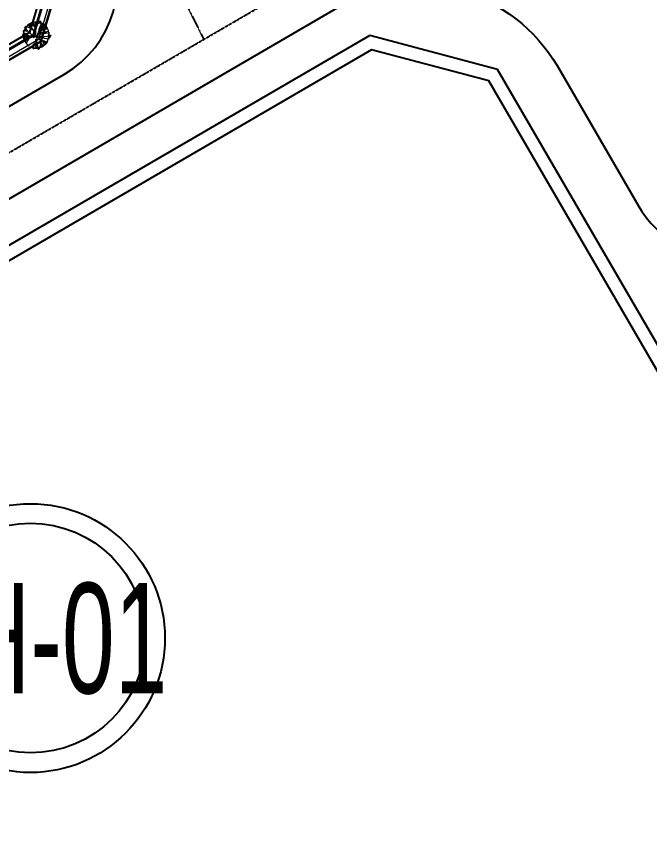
# Model space of a CAD drawing. Header units: millimetres. Extents: x 403824132 to 733479728, y 1974822364 to 2151530530.
# Drawn here: x 568624287 to 568671869, y 2062964930 to 2063026507 of the extents above; entities that cross this region are included whole.
import ezdxf
from ezdxf.enums import TextEntityAlignment as Align
from ezdxf.xclip import XClip

# ---------------------------------------------------------------- set-up
doc = ezdxf.new("R2010")
doc.units = ezdxf.units.MM
for name, pattern in [('ACAD_ISO07W100', [3, 0, -3]), ('ACAD_ISO10W100', [18.5, 12, -3, 0.5, -3]), ('CENTER', [3, 1.5, -0.5, 0.5, -0.5])]:
    doc.linetypes.add(name, pattern=pattern)
for name, color, linetype, lineweight in [('A-NET THAY', 125, 'Continuous', 18), ('boDnv', 54, 'Continuous', 25), ('E- RANH GIOI', 1, 'CENTER', 13), ('i_Cay', 114, 'Continuous', 13), ('LD-THAY', 9, 'Continuous', 13), ('Wipeout', 252, 'ACAD_ISO07W100', 0)]:
    doc.layers.add(name, color=color, linetype=linetype, lineweight=lineweight)
for name, color, linetype in [('ChiaLo', 128, 'CENTER'), ('datOBt', 42, 'Continuous'), ('datoHonHop', 42, 'Continuous'), ('LogDg', 7, 'Continuous'), ('loKBT', 42, 'Continuous'), ('text', 7, 'Continuous'), ('TimDg', 222, 'Continuous'), ('ViaHeS', 32, 'Continuous')]:
    doc.layers.add(name, color=color, linetype=linetype)
doc.styles.add('rms', font='romans.shx', dxfattribs={"width": 0.7, "bigfont": 'vns.shx'})
doc.styles.add('text', font='')
doc.styles.get('text').set_extended_font_data('.VnArial NarrowH')
doc.linetypes.add('ADL', pattern='A,0.125,-0.15,["++",rms,S=0.5,R=0,X=0,Y=-0.2245],-1.35,1.125', length=2.75)

# ---------------------------------------------------------------- blocks, each defined once
blk = doc.blocks.new('A$C2ED4656C')
blk.add_wipeout([(432.1, 910), (480.9, 907.7), (546.7, 896.5), (609, 876.8), (692.2, 834.4), (754.3, 787), (813.9, 722.8), (858.2, 653.7), (891.6, 573.4), (911.3, 476.6), (913.1, 408.9), (902.7, 328.5), (878, 248.7), (831.5, 161.7), (778.6, 96.3), (701.3, 31.7), (629, -8.4), (563.6, -32), (488.2, -46.9), (402.8, -49), (308.6, -33.5), (225.9, -2.8), (146.7, 45.1), (71.6, 114.8), (24.8, 178.4), (-14.1, 256.8), (-36.8, 334), (-46.5, 431.4), (-41.6, 498.5), (-25.1, 571.6), (-0.6, 634.8), (37.6, 701.4), (69.8, 743.2), (103, 778.1), (165.1, 827.9), (224.2, 861.9), (305.2, 892.5), (368.1, 905.5), (428.4, 910)]).dxf.layer = 'Wipeout'
at = {"color": 8}
for radius in [480, 410]:
    blk.add_circle((433.5, 430), radius, dxfattribs=at)
at = {"style": 'text'}
blk.add_attdef('CT1', text='', height=350, rotation=0, dxfattribs=at).set_placement((433.5, 430), align=Align.MIDDLE)
blk = doc.blocks.new('MA LO')
at = {"layer": 'text'}
ref = blk.add_blockref('A$C2ED4656C', (-132380, -183493, 0), dxfattribs=dict(at, xscale=20.97916607567742, yscale=20.97916607567742, zscale=20.97916607567742, rotation=4.338240580515711))
ref.add_attrib('CT1', 'HH-01', dxfattribs={"layer": '0', "height": 8265.4, "style": 'text', "width": 0.75}).set_placement((-123993, -173810, 0), align=Align.MIDDLE)
blk = doc.blocks.new('BT-03')
at = {"layer": 'E- RANH GIOI', "ltscale": 0.05, "const_width": 100}
blk.add_lwpolyline([(7449059, 959879), (7451802, 974960), (7457696, 979879), (7534188, 979879), (7538872, 974889), (7536973, 944869), (7531658, 939879), (7450422, 939879), (7446317, 944798), (7449059, 959879)], dxfattribs=at)
at = {"layer": 'loKBT'}
blk.add_lwpolyline([(7537923, 959879), (7518540, 959879), (7518540, 939879), (7531658, 939879), (7536973, 944869)], close=True, dxfattribs=at)
blk = doc.blocks.new('mb-cay34')
for p, q in [((-368, 319), (-589, 589)), ((-536, 656), (-536, 652)), ((-528, 656), (-536, 656)), ((-504, 652), (-536, 652)), ((-536, 528), (-486, 639)), ((-516, 680), (-528, 668)), ((-528, 668), (-528, 656)), ((-483, 680), (-516, 680)), ((-504, 656), (-504, 652)), ((-492, 656), (-504, 656)), ((-487, 660), (-492, 660)), ((-492, 660), (-492, 656)), ((-483, 664), (-487, 664)), ((-487, 664), (-487, 660)), ((-486, 639), (-433, 612)), ((-475, 672), (-483, 664)), ((-479, 684), (-475, 684)), ((-475, 684), (-475, 672)), ((-472, 722), (-472, 746)), ((-472, 746), (-468, 746)), ((-468, 722), (-472, 722)), ((-456, 783), (-468, 775)), ((-468, 746), (-468, 775)), ((-468, 698), (-468, 722)), ((-460, 698), (-468, 698)), ((-460, 693), (-460, 698)), ((-448, 693), (-460, 693)), ((-456, 783), (-452, 779)), ((-452, 779), (-448, 779)), ((-448, 779), (-448, 775)), ((-448, 775), (-444, 775)), ((-448, 698), (-448, 693)), ((-440, 698), (-448, 698)), ((-444, 775), (-440, 771)), ((-440, 771), (-436, 771)), ((-436, 710), (-440, 702)), ((-440, 702), (-440, 698)), ((-436, 771), (-436, 767)), ((-436, 767), (-432, 762)), ((-432, 718), (-436, 710)), ((-433, 612), (-406, 642)), ((-432, 762), (-428, 762)), ((-428, 746), (-432, 742)), ((-432, 742), (-432, 718)), ((-428, 762), (-428, 746)), ((-414, 692), (-247, 741)), ((-406, 642), (-414, 692)), ((-376, 578), (-395, 673)), ((-285, 380), (-376, 578)), ((-373, 669), (-373, 664)), ((-364, 669), (-373, 669)), ((-335, 664), (-373, 664)), ((-349, 698), (-364, 683)), ((-364, 683), (-364, 669)), ((-310, 698), (-349, 698)), ((-335, 669), (-335, 664)), ((-320, 669), (-335, 669)), ((-320, 673), (-320, 669)), ((-315, 673), (-320, 673)), ((-315, 678), (-315, 673)), ((-310, 678), (-315, 678)), ((-300, 688), (-310, 678)), ((-305, 703), (-300, 703)), ((-300, 703), (-300, 688)), ((-141, 547), (-262, 817)), ((-247, 741), (-76, 813)), ((68, 270), (-144, 813)), ((-84, 475), (-141, 547)), ((-106, 585), (-103, 817)), ((-53, 334), (-106, 585)), ((-76, 813), (254, 836)), ((118, 536), (49, 859)), ((137, 688), (95, 855)), ((201, 471), (137, 688)), ((148, 528), (175, 874)), ((171, 395), (380, 802)), ((247, 722), (308, 851)), ((247, 524), (247, 722)), ((254, 836), (357, 760)), ((270, 410), (566, 627)), ((292, 323), (585, 703)), ((315, 445), (372, 547)), ((357, 760), (410, 787)), ((372, 547), (467, 775)), ((395, 597), (460, 646)), ((410, 787), (627, 620)), ((460, 646), (539, 711)), ((627, 620), (608, 574)), ((608, 574), (638, 532)), ((638, 532), (714, 544)), ((650, 616), (650, 640)), ((650, 640), (654, 640)), ((654, 616), (650, 616)), ((666, 677), (654, 669)), ((654, 640), (654, 669)), ((654, 591), (654, 616)), ((662, 591), (654, 591)), ((662, 587), (662, 591)), ((674, 587), (662, 587)), ((666, 677), (670, 673)), ((670, 673), (674, 673)), ((674, 673), (674, 669)), ((674, 669), (678, 669)), ((682, 591), (674, 591)), ((674, 591), (674, 587)), ((678, 669), (682, 665)), ((682, 665), (686, 665)), ((686, 604), (682, 596)), ((682, 596), (682, 591)), ((686, 665), (686, 660)), ((686, 660), (690, 656)), ((690, 612), (686, 604)), ((698, 568), (689, 568)), ((689, 568), (689, 563)), ((728, 563), (689, 563)), ((690, 656), (694, 656)), ((694, 640), (690, 636)), ((690, 636), (690, 612)), ((694, 656), (694, 640)), ((713, 597), (698, 582)), ((698, 582), (698, 568)), ((752, 597), (713, 597)), ((714, 544), (744, 471)), ((742, 568), (728, 568)), ((728, 568), (728, 563)), ((747, 572), (742, 572)), ((742, 572), (742, 568)), ((752, 577), (747, 577)), ((747, 577), (747, 572)), ((762, 587), (752, 577)), ((757, 602), (762, 602)), ((762, 602), (762, 587)), ((-809, -46), (-763, 141)), ((-744, 114), (-809, 122)), ((-729, 80), (-801, 68)), ((-634, 179), (-771, 262)), ((-767, 209), (-725, 224)), ((-763, 141), (-767, 209)), ((-623, 258), (-760, 319)), ((-494, 114), (-744, 114)), ((-729, 289), (-657, 429)), ((-479, 190), (-729, 376)), ((-714, 258), (-729, 289)), ((-589, 129), (-729, 80)), ((-725, 224), (-714, 258)), ((-657, 429), (-536, 528)), ((-342, 80), (-634, 179)), ((-562, 239), (-623, 258)), ((-403, 0), (-486, -65)), ((-395, 68), (-479, 190)), ((-384, 11), (-403, 0)), ((-391, 23), (-395, 68)), ((-300, 0), (-384, 11)), ((-239, 220), (-368, 319)), ((-266, 27), (-342, 80)), ((-224, 34), (-300, 0)), ((-209, 141), (-285, 380)), ((-179, 194), (-239, 220)), ((-137, 61), (-224, 34)), ((-141, 34), (-209, 141)), ((-106, 46), (-179, 194)), ((-114, 376), (-137, 433)), ((-72, 4), (-137, 61)), ((-53, 323), (-114, 376)), ((-110, 23), (-61, 19)), ((-42, -72), (-110, 23)), ((-57, -38), (-72, 4)), ((-61, 19), (-38, -15)), ((15, 217), (-53, 334)), ((-42, -49), (-19, 8)), ((-19, 8), (-19, -42)), ((-15, 84), (23, 152)), ((-4, -38), (-15, 84)), ((0, 57), (122, 232)), ((0, 0), (152, 190)), ((34, 182), (15, 217)), ((23, 152), (46, 213)), ((46, 213), (61, 262)), ((61, 262), (76, 346)), ((156, 467), (118, 536)), ((122, 232), (171, 395)), ((122, -19), (182, 19)), ((133, 251), (270, 410)), ((160, 372), (148, 528)), ((152, 190), (292, 464)), ((167, 224), (292, 323)), ((182, 19), (528, 179)), ((243, 30), (308, 19)), ((308, 19), (308, -34)), ((528, 179), (828, 369)), ((600, 156), (665, 122)), ((645, 444), (645, 473)), ((645, 473), (650, 473)), ((650, 444), (645, 444)), ((664, 517), (650, 507)), ((650, 473), (650, 507)), ((650, 415), (650, 444)), ((660, 415), (650, 415)), ((660, 410), (660, 415)), ((674, 410), (660, 410)), ((664, 517), (669, 512)), ((665, 122), (923, 144)), ((669, 512), (674, 512)), ((674, 512), (674, 507)), ((674, 507), (679, 507)), ((684, 415), (674, 415)), ((674, 415), (674, 410)), ((679, 507), (684, 503)), ((684, 503), (689, 503)), ((689, 430), (684, 420)), ((684, 420), (684, 415)), ((689, 503), (689, 498)), ((689, 498), (694, 493)), ((694, 439), (689, 430)), ((694, 493), (698, 493)), ((698, 473), (694, 468)), ((694, 468), (694, 439)), ((698, 493), (698, 473)), ((744, 471), (839, 327)), ((748, -8), (938, 30)), ((839, 327), (870, 304)), ((858, 308), (843, 274)), ((843, 274), (889, 228)), ((889, 228), (919, 11)), ((919, 11), (919, -46)), ((-824, -339), (-820, -339)), ((-824, -363), (-824, -339)), ((-820, -363), (-824, -363)), ((-807, -302), (-820, -310)), ((-820, -339), (-820, -310)), ((-820, -387), (-820, -363)), ((-811, -387), (-820, -387)), ((-456, -38), (-817, -19)), ((-811, -391), (-811, -387)), ((-799, -391), (-811, -391)), ((-775, -209), (-809, -46)), ((-513, -72), (-809, -171)), ((-807, -302), (-803, -306)), ((-803, -306), (-799, -306)), ((-799, -306), (-799, -310)), ((-799, -310), (-795, -310)), ((-799, -387), (-799, -391)), ((-791, -387), (-799, -387)), ((-795, -310), (-791, -314)), ((-669, -156), (-794, -266)), ((-791, -314), (-787, -314)), ((-787, -375), (-791, -383)), ((-791, -383), (-791, -387)), ((-787, -314), (-787, -318)), ((-787, -318), (-783, -323)), ((-783, -367), (-787, -375)), ((-783, -323), (-779, -323)), ((-779, -339), (-783, -343)), ((-783, -343), (-783, -367)), ((-756, -57), (-779, -72)), ((-779, -72), (-744, -72)), ((-779, -323), (-779, -339)), ((-775, -266), (-775, -209)), ((-748, -270), (-775, -266)), ((-744, -72), (-763, -110)), ((-706, -68), (-756, -57)), ((-669, -342), (-756, -376)), ((-718, -277), (-748, -270)), ((-741, -391), (-714, -327)), ((-661, -486), (-741, -391)), ((-669, -414), (-733, -433)), ((-714, -327), (-718, -277)), ((-631, -80), (-706, -68)), ((-623, -110), (-669, -156)), ((-490, -285), (-669, -342)), ((-574, -342), (-669, -414)), ((-638, -513), (-669, -563)), ((-619, -589), (-661, -486)), ((-429, -486), (-653, -665)), ((-596, -429), (-638, -513)), ((-524, -68), (-631, -80)), ((-551, -380), (-596, -429)), ((-444, -296), (-574, -342)), ((-376, -403), (-558, -654)), ((-551, -334), (-551, -380)), ((-486, -65), (-524, -68)), ((-384, -281), (-490, -285)), ((-258, -205), (-444, -296)), ((-349, -258), (-406, -566)), ((-220, -243), (-258, -205)), ((-114, -91), (-220, -122)), ((-220, -122), (-213, -152)), ((-213, -232), (-220, -243)), ((-213, -152), (-186, -194)), ((-198, -228), (-213, -232)), ((-186, -194), (-198, -228)), ((-99, -106), (-114, -91)), ((-104, -87), (-76, -56)), ((-55, -66), (-104, -87)), ((-8, -65), (-99, -106)), ((-38, -15), (-57, -38)), ((-50, -64), (-23, -102)), ((-48, -97), (20, -227)), ((-19, -42), (-27, -53)), ((-23, -84), (42, -213)), ((-23, -102), (3, -87)), ((3, -140), (-19, -152)), ((-19, -152), (-4, -190)), ((3, -216), (-19, -247)), ((-19, -247), (0, -262)), ((42, -213), (-15, -243)), ((-7, -61), (50, -182)), ((-4, -190), (34, -190)), ((0, -262), (22, -262)), ((3, -87), (3, -140)), ((34, -190), (3, -216)), ((30, -152), (15, -201)), ((19, -247), (27, -293)), ((27, -232), (76, -255)), ((27, -293), (91, -281)), ((46, -152), (103, -137)), ((50, -182), (88, -160)), ((91, -281), (57, -304)), ((57, -304), (99, -559)), ((76, -255), (72, -312)), ((72, -293), (110, -555)), ((72, -312), (84, -391)), ((84, -391), (95, -483)), ((87, -300), (137, -293)), ((88, -160), (125, -156)), ((91, -312), (129, -315)), ((91, -376), (91, -312)), ((106, -114), (122, -19)), ((110, -91), (125, -34)), ((118, -152), (110, -91)), ((125, -156), (141, -179)), ((129, -315), (254, -475)), ((129, -319), (156, -388)), ((137, -293), (209, -281)), ((148, -304), (213, -281)), ((156, -388), (235, -585)), ((213, -281), (809, -467)), ((254, -475), (323, -524)), ((292, -528), (319, -737)), ((308, -34), (368, -23)), ((323, -524), (555, -749)), ((368, -23), (714, -53)), ((501, -46), (539, -91)), ((539, -91), (915, -163)), ((555, -388), (547, -426)), ((547, -426), (615, -475)), ((615, -475), (741, -612)), ((684, -42), (748, -8)), ((847, -410), (703, -578)), ((714, -53), (942, -95)), ((817, -342), (801, -388)), ((801, -388), (847, -410)), ((862, -327), (817, -342)), ((857, -371), (857, -376)), ((865, -371), (857, -371)), ((889, -376), (857, -376)), ((927, -122), (862, -327)), ((877, -347), (865, -359)), ((865, -359), (865, -371)), ((910, -347), (877, -347)), ((889, -371), (889, -376)), ((901, -371), (889, -371)), ((919, -46), (893, -72)), ((893, -72), (908, -122)), ((901, -367), (901, -371)), ((906, -367), (901, -367)), ((906, -363), (906, -367)), ((910, -363), (906, -363)), ((908, -122), (927, -122)), ((918, -355), (910, -363)), ((914, -343), (918, -343)), ((918, -343), (918, -355)), ((-517, -661), (-619, -589)), ((-213, -851), (-315, -772)), ((15, -897), (-213, -851)), ((99, -559), (-53, -893)), ((38, -836), (15, -897)), ((53, -859), (38, -836)), ((91, -893), (53, -859)), ((160, -886), (91, -893)), ((119, -934), (109, -934)), ((109, -934), (109, -939)), ((148, -939), (109, -939)), ((110, -555), (110, -886)), ((133, -905), (119, -919)), ((119, -919), (119, -934)), ((172, -905), (133, -905)), ((162, -934), (148, -934)), ((148, -934), (148, -939)), ((175, -855), (160, -886)), ((167, -929), (162, -929)), ((162, -929), (162, -934)), ((172, -924), (167, -924)), ((167, -924), (167, -929)), ((182, -914), (172, -924)), ((224, -802), (175, -855)), ((177, -900), (182, -900)), ((182, -900), (182, -914)), ((209, -608), (205, -897)), ((235, -589), (209, -608)), ((247, -821), (224, -802)), ((235, -585), (327, -848)), ((243, -848), (262, -832)), ((247, -878), (243, -848)), ((505, -802), (247, -878)), ((262, -832), (247, -821)), ((319, -737), (384, -855)), ((524, -696), (505, -734)), ((505, -734), (509, -764)), ((509, -764), (505, -802)), ((566, -726), (524, -696)), ((665, -650), (566, -726)), ((703, -578), (665, -650))]:
    blk.add_line(p, q)
for centre, radius in [((154, -13), 15.3), ((-343, -280), 11.7), ((-195, -136), 11.7), ((217, -295), 11.7)]:
    blk.add_circle(centre, radius)
for centre, radius, start, end in [((554, 627), 468, 262.5537, 314.3375), ((1371, -208), 898, 129.3545, 152.6092), ((1052, 958), 883, 248.5622, 262.3516), ((648, -1520), 1117, 77.3352, 91.8505), ((1081, 207), 551, 215.15, 249.1841), ((1165, 1074), 1813, 242.8644, 255.3539)]:
    blk.add_arc(centre, radius, start, end)

msp = doc.modelspace()

# ---------------------------------------------------------------- linework, layer by layer
at = {"layer": 'boDnv', "color": 10, "linetype": 'ADL', "ltscale": 0.25, "elevation": 0}
msp.add_lwpolyline([(568608258, 2063059497), (568614006, 2063057781), (568627134, 2063031532), (568625269, 2063025284), (568555567, 2062984731), (568550407, 2062986605), (568540228, 2063014746), (568542610, 2063021303)], close=True, dxfattribs=at)
msp.add_lwpolyline([(568650981, 2063023991), (568560646, 2062971435), (568558265, 2062964878), (568568020, 2062937906, 0.256594), (568581805, 2062925782, -0.085173), (568598134, 2062919089, 0.265195), (568617012, 2062918325, 0.012088), (568658722, 2062941229), (568694449, 2062961987), (568659776, 2063021663)], format="xyb", close=True, dxfattribs=at)
at = {"layer": 'ChiaLo', "ltscale": 5, "elevation": 0}
msp.add_lwpolyline([(568695820, 2062961623), (568660435, 2063022526)], dxfattribs=at)
at = {"layer": 'datOBt', "elevation": 0}
msp.add_lwpolyline([(568608129, 2063060583), (568614709, 2063058619), (568628209, 2063031626), (568626117, 2063024616), (568555665, 2062983627), (568549623, 2062985822), (568539161, 2063014747), (568541791, 2063021988)], close=True, dxfattribs=at)
at = {"layer": 'datoHonHop', "linetype": 'ByBlock', "elevation": 0}
msp.add_lwpolyline([(568650835, 2063025067), (568559828, 2062972119), (568557198, 2062964879), (568567077, 2062937565, 0.256594), (568581587, 2062924802, -0.085173), (568597602, 2062918238, 0.265195), (568617474, 2062917434, 0.012088), (568659226, 2062940362), (568695820, 2062961623), (568660435, 2063022526)], format="xyb", close=True, dxfattribs=at)
at = {"layer": 'LogDg', "elevation": 0}
msp.add_lwpolyline([(568578066, 2062919361, -0.269945), (568562573, 2062932317), (568551440, 2062963097, -0.362457), (568554952, 2062972765), (568648450, 2063027162, -0.414384), (568664915, 2063022803), (568671063, 2063012222, 0.414214), (568682036, 2063009315), (568779797, 2063066116, -0.432664), (568791009, 2063062766), (568808097, 2063028599, -0.396001), (568804951, 2063018068), (568662251, 2062935156, -0.012999), (568617032, 2062910432, -0.278117), (568596359, 2062911844, 0.110848), (568578066, 2062919361)], format="xyb", dxfattribs=at)
msp.add_lwpolyline([(568631039, 2063032697), (568617548, 2063059672, 0.432836), (568606332, 2063063020), (568536915, 2063022633, 0.362457), (568533404, 2063012965), (568543809, 2062984195, 0.467936), (568555394, 2062979987), (568627897, 2063022169, 0.395833)], format="xyb", close=True, dxfattribs=at)
at = {"layer": 'loKBT', "elevation": 0}
msp.add_lwpolyline([(568621459, 2063045122), (568604649, 2063035342), (568614741, 2063017997), (568626117, 2063024616), (568628209, 2063031626)], close=True, dxfattribs=at)
at = {"layer": 'TimDg', "linetype": 'ACAD_ISO10W100', "ltscale": 0.75, "elevation": 0}
for points in [[(568554815, 2063191829), (568638366, 2063024777)], [(568537544, 2062966119), (568775251, 2063104417)]]:
    msp.add_lwpolyline(points, dxfattribs=at)
at = {"layer": 'ViaHeS', "elevation": 0}
msp.add_lwpolyline([(568800523, 2063022457), (568802616, 2063029465), (568786868, 2063060952), (568780286, 2063062918), (568673138, 2063000663), (568660435, 2063022526), (568650835, 2063025067), (568559828, 2062972119), (568557198, 2062964879), (568567077, 2062937565, 0.256594), (568581587, 2062924802, -0.085173), (568597602, 2062918238, 0.265195), (568617474, 2062917434, 0.012088), (568659226, 2062940362)], format="xyb", close=True, dxfattribs=at)
msp.add_lwpolyline([(568608129, 2063060583), (568614709, 2063058619), (568628209, 2063031626), (568626117, 2063024616), (568555665, 2062983627), (568549623, 2062985822), (568539161, 2063014747), (568541791, 2063021988)], close=True, dxfattribs=at)

# ---------------------------------------------------------------- next in the draw order: block references
at = {"layer": 'text'}
ref = msp.add_blockref('MA LO', (568749754, 2063154169, 0), dxfattribs=dict(at, xscale=1.003354102868895, yscale=1.003354102868895, zscale=1.003354102868895))
XClip(ref).set_block_clipping_path([(-316424.539342165, -390165.6482121944), (376192.51258111, 195593.3786158562)])

# ---------------------------------------------------------------- next in the draw order: linework, layer by layer
at = {"layer": 'A-NET THAY', "elevation": 0}
msp.add_lwpolyline([(568623677, 2063039473), (568627431, 2063031626), (568625520, 2063025116), (568619402, 2063021557)], dxfattribs=at)
msp.add_lwpolyline([(568623677, 2063039473), (568627431, 2063031626), (568625520, 2063025116), (568619402, 2063021557)], dxfattribs=at)
at = {"layer": 'E- RANH GIOI', "ltscale": 0.05, "const_width": 100, "elevation": 0}
msp.add_lwpolyline([(568614740, 2063017997), (568626117, 2063024616), (568628210, 2063031626), (568621544, 2063045171), (568604649, 2063035342)], close=True, dxfattribs=at)
msp.add_lwpolyline([(568614740, 2063017997), (568626117, 2063024616), (568628210, 2063031626), (568621544, 2063045171), (568604649, 2063035342)], close=True, dxfattribs=at)
at = {"layer": 'LD-THAY', "elevation": 0}
for points in [[(568604649, 2063035342), (568621544, 2063045171), (568628210, 2063031626), (568626117, 2063024616), (568614740, 2063017997), (568604649, 2063035342)], [(568604649, 2063035342), (568621544, 2063045171), (568628210, 2063031626), (568626117, 2063024616), (568614740, 2063017997), (568604649, 2063035342)], [(568624079, 2063039671), (568627975, 2063031626), (568625937, 2063024767), (568619660, 2063021114)], [(568624079, 2063039671), (568627975, 2063031626), (568625937, 2063024767), (568619660, 2063021114)], [(568623786, 2063039527), (568627548, 2063031626), (568625610, 2063025040), (568619458, 2063021461)], [(568623786, 2063039527), (568627548, 2063031626), (568625610, 2063025040), (568619458, 2063021461)]]:
    msp.add_lwpolyline(points, dxfattribs=at)

# ---------------------------------------------------------------- next in the draw order: block references
at = {"layer": 'i_Cay', "xscale": -1.146690403278737, "yscale": 1.146690403278737, "zscale": 1.146690403278737, "rotation": 300.190698182552}
msp.add_blockref('mb-cay34', (568625841, 2063025062, 0), dxfattribs=at)
msp.add_blockref('mb-cay34', (568625841, 2063025062, 0), dxfattribs=at)
at = {"layer": 'loKBT', "xscale": 1.003354102868896, "yscale": 1.003354102868896, "zscale": 1.003354102868896, "rotation": 30.1906983248881}
msp.add_blockref('BT-03', (562568476, 2058409280, 0), dxfattribs=at)
msp.add_blockref('BT-03', (562568476, 2058409280, 0), dxfattribs=at)

doc.saveas('drawing.dxf')
